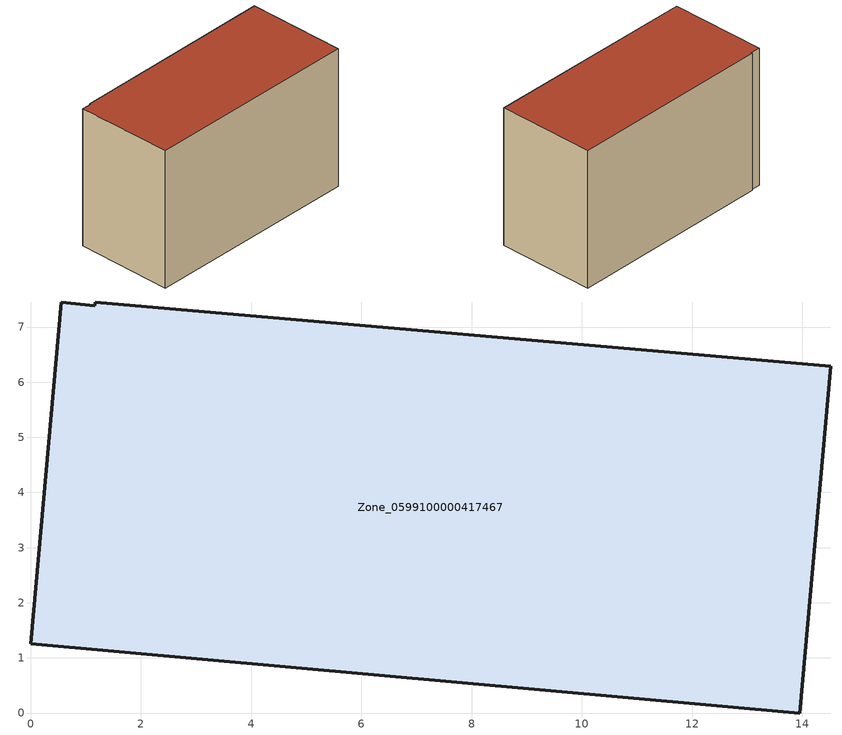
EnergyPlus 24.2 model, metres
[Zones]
Zone_0599100000417467
 floor ground (C_G): 1.16,7.39 1.18,7.45 14.52,6.29 13.95,0 0,1.26 0.56,7.46 z0
 wall outside (C_F): 0,1.26 13.95,0 14.52,6.29 1.18,7.45 1.16,7.39 0.56,7.46 0,1.26 z0:9.07
 roof outside (C_R): 1.18,7.45 1.16,7.39 0.56,7.46 0,1.26 13.95,0 14.52,6.29 z9.07
[BUILDING]
Pand.0599100000417467: North Axis=0; Terrain=City; Loads Convergence Tolerance Value=0.04; Temperature Convergence Tolerance Value=0.4; Solar Distribution=FullExterior; Maximum Number of Warmup Days=25; Minimum Number of Warmup Days=1
[Site:Location]
Rotterdam.The.Hague.AP_ZH_NLD Design_Conditions: Latitude=51.96; Longitude=4.45; Time Zone=1; Elevation=-4.5
[SITE:GROUNDTEMPERATURE:BUILDINGSURFACE]
18, 18, 18, 18, 18, 18, 18, 18, 18, 18, 18, 18
[MATERIAL] Thermal Absorptance=0.9; Solar Absorptance=0.7; Visible Absorptance=0.7
Name | Roughness | Thickness | Conductivity | Density | Specific Heat
G.TC.2006-2014 | MediumSmooth | 0.15 | 0.06 | 540 | 1210
F.TC.2006-2014 | Rough | 0.3 | 0.12 | 1920 | 840
R.TC.2006-2014 | MediumRough | 0.2 | 0.08 | 1500 | 1000
[CONSTRUCTION]
C_G: G.TC.2006-2014
C_F: F.TC.2006-2014
C_R: R.TC.2006-2014
[ZONE]
Zone_0599100000417467: Type=1; Multiplier=1; Ceiling Height=Autocalculate; Volume=Autocalculate; Floor Area=autocalculate; Part of Total Floor Area=Yes
[ZONEINFILTRATION:DESIGNFLOWRATE]
Infil_Zone_0599100000417467: Zone or ZoneList or Space or SpaceList=Zone_0599100000417467; Schedule=AlwaysOn; Design Flow Rate Calculation Method=Flow/Area; Flow Rate per Floor Area=0.0015; Constant Term Coefficient=1; Temperature Term Coefficient=0; Velocity Term Coefficient=0; Velocity Squared Term Coefficient=0
[HVACTEMPLATE:ZONE:IDEALLOADSAIRSYSTEM]
Zone_0599100000417467: Maximum Heating Supply Air Temperature=50; Minimum Cooling Supply Air Temperature=13; Maximum Heating Supply Air Humidity Ratio=0.0156; Minimum Cooling Supply Air Humidity Ratio=0.0077; Heating Limit=NoLimit; Cooling Limit=NoLimit; Dehumidification Control Type=ConstantSensibleHeatRatio; Cooling Sensible Heat Ratio=0.7; Dehumidification Setpoint=60; Humidification Control Type=None; Humidification Setpoint=30; Outdoor Air Method=None; Outdoor Air Flow Rate per Person=0.00944; Outdoor Air Flow Rate per Zone Floor Area=0; Outdoor Air Flow Rate per Zone=0; Demand Controlled Ventilation Type=None; Outdoor Air Economizer Type=NoEconomizer; Heat Recovery Type=None; Sensible Heat Recovery Effectiveness=0.7; Latent Heat Recovery Effectiveness=0.65
[ZONECONTROL:THERMOSTAT]
ThermostatControl_Zone_0599100000417467: Zone or ZoneList=Zone_0599100000417467; Control Type Schedule=DualSetpointControlType; Control 1=Thermostat_Zone_0599100000417467; Temperature Difference Between Cutout And Setpoint=0
[THERMOSTATSETPOINT:DUALSETPOINT]
Thermostat_Zone_0599100000417467: Heating Setpoint Temperature Schedule=HeatingSetpoint_Zone_0599100000417467; Cooling Setpoint Temperature Schedule=CoolingSetpoint_Zone_0599100000417467
[SCHEDULE:COMPACT]
HeatingSetpoint_Zone_0599100000417467: Through: 12/31, For: AllDays, Until: 24:00, 21
CoolingSetpoint_Zone_0599100000417467: Through: 12/31, For: AllDays, Until: 24:00, 24
DualSetpointControlType: Through: 12/31, For: AllDays, Until: 24:00, 4
AlwaysOn: Through: 12/31, For: AllDays, Until: 24:00, 1
